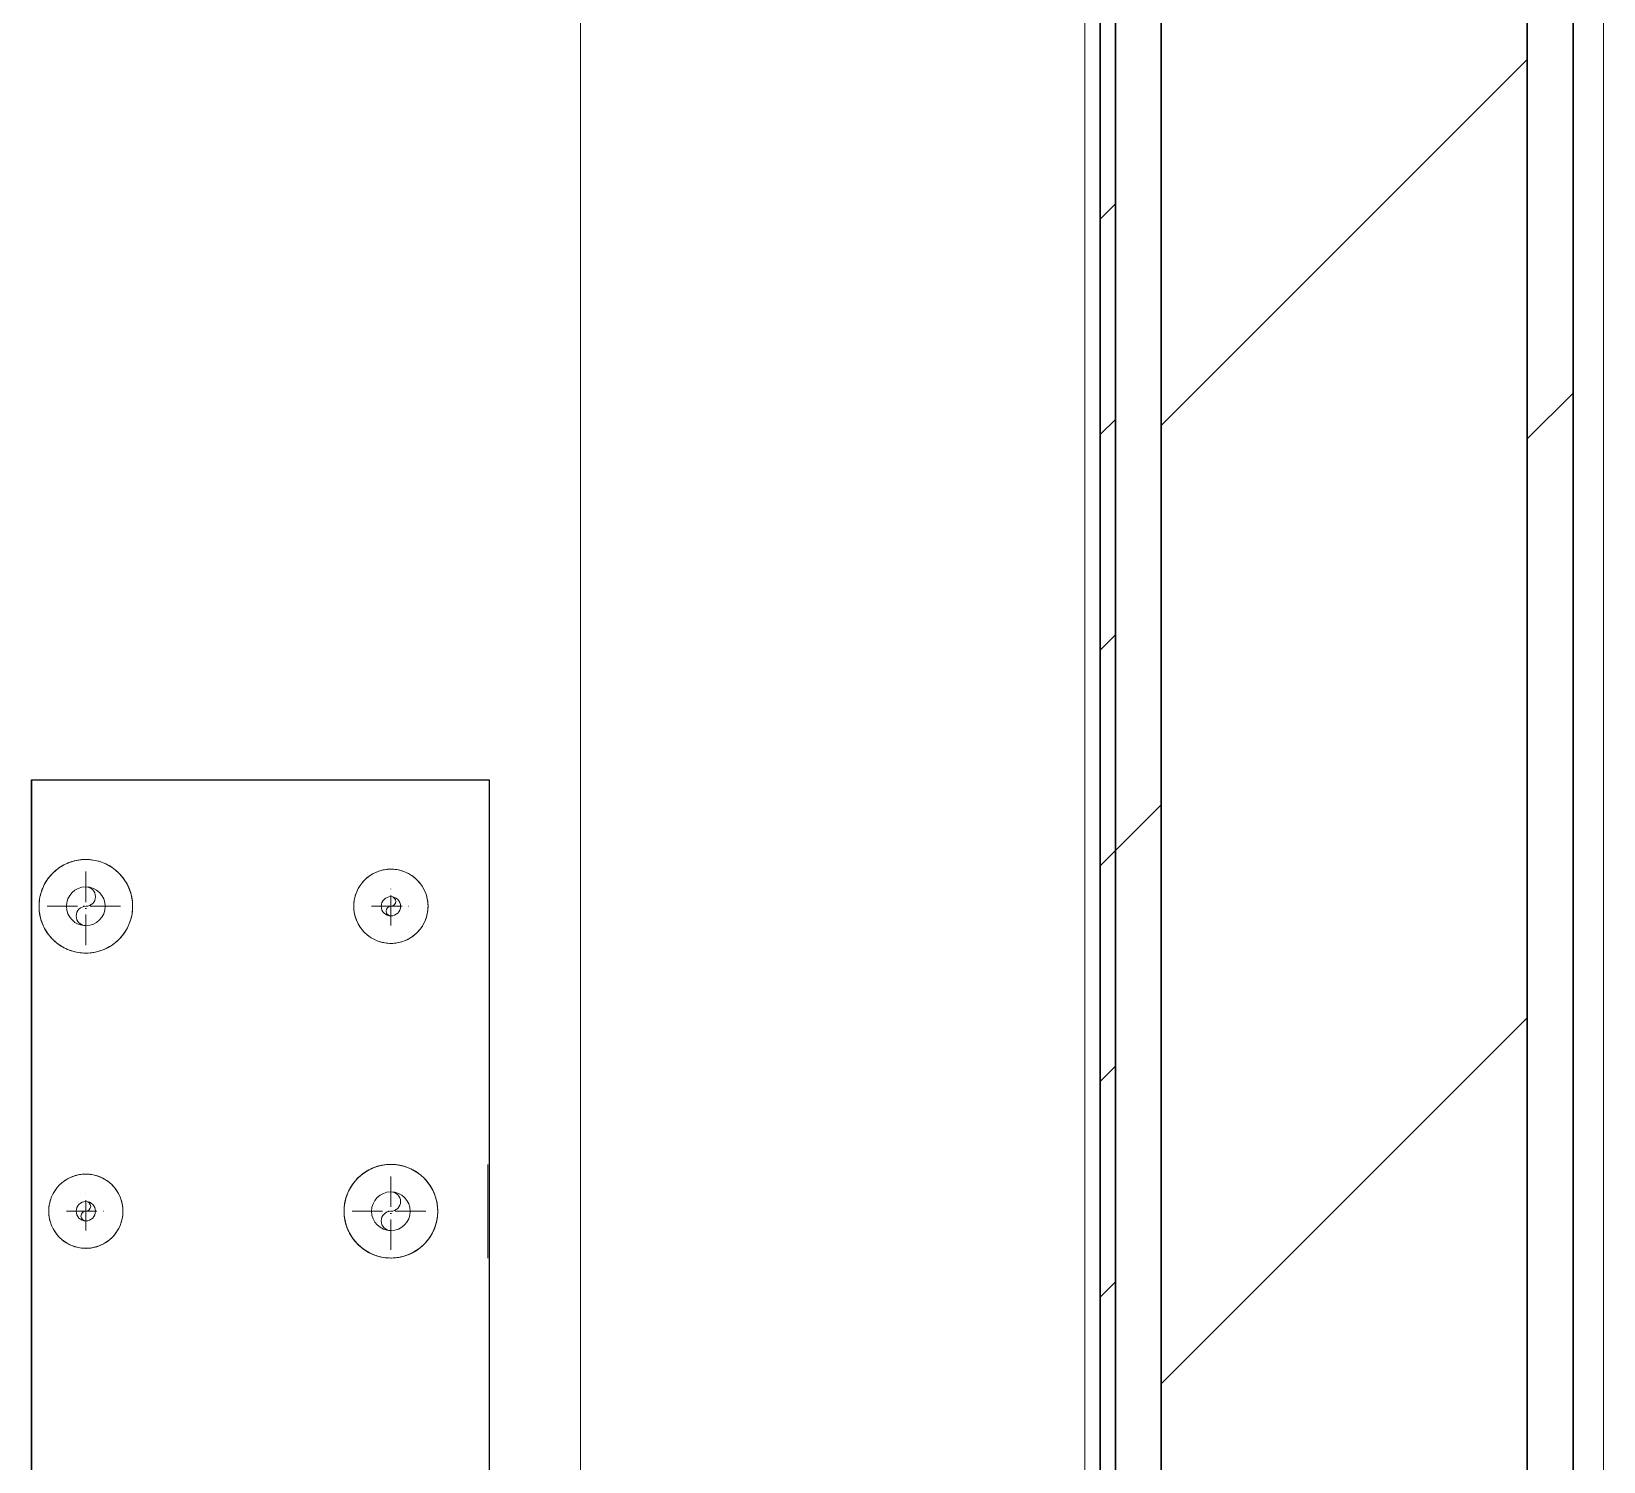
# Model space of a CAD drawing. Header units: millimetres. Extents: x -88595 to 880822, y -1054509 to -148035.
# Drawn here: x 297683 to 298199, y -273656 to -273187 of the extents above; entities that cross this region are included whole.
import ezdxf

# ---------------------------------------------------------------- set-up
doc = ezdxf.new("R2010")
doc.units = ezdxf.units.MM
doc.linetypes.add('$0$ADSK_Осевая', pattern=[14, 10, -2, 0, -2])
doc.linetypes.add('ADSK_Линия сетки', pattern=[25, 20, -2.5, 0, -2.5])
for name, color, linetype, lineweight in [('Изоляция', 7, 'Continuous', 18), ('Оборудование', 7, 'Continuous', 18), ('Ограждение', 7, 'Continuous', 9), ('Оси', 7, 'Continuous', 9), ('Стены наружные', 7, 'Continuous', 18), ('Трубопровод', 7, 'Continuous', 18)]:
    doc.layers.add(name, color=color, linetype=linetype, lineweight=lineweight)
doc.layers.add('П4', color=1, linetype='Continuous')

# ---------------------------------------------------------------- blocks, each defined once
blk = doc.blocks.new('2 этаж')
at = {"layer": 'Ограждение'}
for p, q in [((327362.84, 659556.51), (327362.84, 653776.51)), ((327532.84, 653776.51), (327532.84, 659556.51))]:
    blk.add_line(p, q, dxfattribs=at)
at = {"layer": 'Оси', "linetype": 'ADSK_Линия сетки', "ltscale": 100}
blk.add_line((327197.5, 697307.15), (327197.5, 631330.37), dxfattribs=at)
at = {"layer": 'Стены наружные', "lineweight": 30}
for p, q in [((327387.84, 659581.51), (327387.84, 653751.51)), ((327507.84, 653751.51), (327507.84, 659581.51)), ((327372.84, 659576.51), (327372.84, 653766.51)), ((327522.84, 653766.51), (327522.84, 659576.51)), ((327367.84, 659571.51), (327367.84, 653771.51))]:
    blk.add_line(p, q, dxfattribs=at)
at = {"layer": 'Стены наружные', "linetype": 'Continuous', "lineweight": 9}
for p, q in [((327387.84, 654492.71), (327507.84, 654612.71)), ((327367.84, 654560.39), (327372.84, 654565.39)), ((327507.84, 654488.26), (327522.84, 654503.26)), ((327367.84, 654489.68), (327372.84, 654494.68)), ((327367.84, 654418.97), (327372.84, 654423.97)), ((327372.84, 654353.26), (327387.84, 654368.26)), ((327367.84, 654348.26), (327372.84, 654353.26)), ((327387.84, 654178.4), (327507.84, 654298.4)), ((327367.84, 654277.55), (327372.84, 654282.55)), ((327367.84, 654206.83), (327372.84, 654211.83))]:
    blk.add_line(p, q, dxfattribs=at)

msp = doc.modelspace()

# ---------------------------------------------------------------- linework, layer by layer
at = {"layer": 'Изоляция', "color": 134, "true_color": 0x00a6a6}
msp.add_line((297832.83, -273558.09), (297832.83, -273588.79), dxfattribs=at)
at = {"layer": 'Изоляция', "color": 134, "true_color": 0x00a6a6, "flags": 128}
for points in [[(297685.73, -273473.44), (297685.74, -273472.83), (297685.78, -273472.21), (297685.84, -273471.6), (297685.92, -273471), (297686.03, -273470.39), (297686.17, -273469.79), (297686.33, -273469.2), (297686.51, -273468.61), (297686.71, -273468.03), (297686.94, -273467.46), (297687.19, -273466.9), (297687.46, -273466.35), (297687.76, -273465.81), (297688.07, -273465.29), (297688.41, -273464.77), (297688.77, -273464.27), (297689.14, -273463.79), (297689.54, -273463.32), (297689.95, -273462.87), (297690.38, -273462.43), (297690.83, -273462.01), (297691.3, -273461.61), (297691.78, -273461.23), (297692.27, -273460.87), (297692.78, -273460.53), (297693.31, -273460.2), (297693.84, -273459.9), (297694.39, -273459.63), (297694.95, -273459.37), (297695.52, -273459.13), (297696.09, -273458.92), (297696.68, -273458.74), (297697.27, -273458.57), (297697.87, -273458.43), (297698.47, -273458.32), (297699.08, -273458.22), (297699.69, -273458.15), (297700.3, -273458.11), (297700.91, -273458.09), (297701.08, -273458.09)], [(297701.08, -273458.09), (297701.69, -273458.1), (297702.31, -273458.14), (297702.92, -273458.2), (297703.52, -273458.29), (297704.13, -273458.4), (297704.73, -273458.53), (297705.32, -273458.69), (297705.91, -273458.87), (297706.49, -273459.08), (297707.06, -273459.3), (297707.62, -273459.55), (297708.17, -273459.83), (297708.71, -273460.12), (297709.23, -273460.44), (297709.75, -273460.77), (297710.25, -273461.13), (297710.73, -273461.51), (297711.2, -273461.9), (297711.65, -273462.32), (297712.09, -273462.75), (297712.51, -273463.2), (297712.91, -273463.66), (297713.29, -273464.14), (297713.65, -273464.64), (297713.99, -273465.15), (297714.32, -273465.67), (297714.62, -273466.21), (297714.89, -273466.75), (297715.15, -273467.31), (297715.39, -273467.88), (297715.6, -273468.46), (297715.78, -273469.04), (297715.95, -273469.63), (297716.09, -273470.23), (297716.21, -273470.83), (297716.3, -273471.44), (297716.37, -273472.05), (297716.41, -273472.66), (297716.43, -273473.28), (297716.43, -273473.44)], [(297701.08, -273488.79), (297700.46, -273488.78), (297699.85, -273488.74), (297699.24, -273488.68), (297698.63, -273488.6), (297698.03, -273488.49), (297697.43, -273488.35), (297696.84, -273488.19), (297696.25, -273488.01), (297695.67, -273487.81), (297695.1, -273487.58), (297694.54, -273487.33), (297693.99, -273487.06), (297693.45, -273486.76), (297692.92, -273486.45), (297692.41, -273486.11), (297691.91, -273485.75), (297691.43, -273485.38), (297690.96, -273484.98), (297690.5, -273484.57), (297690.07, -273484.14), (297689.65, -273483.69), (297689.25, -273483.22), (297688.87, -273482.74), (297688.5, -273482.25), (297688.16, -273481.74), (297687.84, -273481.21), (297687.54, -273480.68), (297687.26, -273480.13), (297687.01, -273479.57), (297686.77, -273479), (297686.56, -273478.43), (297686.37, -273477.84), (297686.21, -273477.25), (297686.07, -273476.65), (297685.95, -273476.05), (297685.86, -273475.44), (297685.79, -273474.83), (297685.75, -273474.22), (297685.73, -273473.61), (297685.73, -273473.44)], [(297716.43, -273473.44), (297716.42, -273474.06), (297716.38, -273474.67), (297716.32, -273475.28), (297716.23, -273475.89), (297716.12, -273476.49), (297715.99, -273477.09), (297715.83, -273477.68), (297715.65, -273478.27), (297715.44, -273478.85), (297715.22, -273479.42), (297714.97, -273479.98), (297714.69, -273480.53), (297714.4, -273481.07), (297714.08, -273481.6), (297713.75, -273482.11), (297713.39, -273482.61), (297713.01, -273483.09), (297712.62, -273483.56), (297712.2, -273484.02), (297711.77, -273484.45), (297711.32, -273484.87), (297710.86, -273485.27), (297710.38, -273485.65), (297709.88, -273486.02), (297709.37, -273486.36), (297708.85, -273486.68), (297708.31, -273486.98), (297707.77, -273487.26), (297707.21, -273487.51), (297706.64, -273487.75), (297706.06, -273487.96), (297705.48, -273488.15), (297704.89, -273488.31), (297704.29, -273488.45), (297703.69, -273488.57), (297703.08, -273488.66), (297702.47, -273488.73), (297701.86, -273488.77), (297701.24, -273488.79), (297701.08, -273488.79)], [(297785.73, -273573.44), (297785.74, -273572.83), (297785.78, -273572.21), (297785.84, -273571.6), (297785.92, -273571), (297786.03, -273570.39), (297786.17, -273569.79), (297786.33, -273569.2), (297786.51, -273568.61), (297786.71, -273568.03), (297786.94, -273567.46), (297787.19, -273566.9), (297787.46, -273566.35), (297787.76, -273565.81), (297788.07, -273565.29), (297788.41, -273564.77), (297788.77, -273564.27), (297789.14, -273563.79), (297789.54, -273563.32), (297789.95, -273562.87), (297790.38, -273562.43), (297790.83, -273562.01), (297791.3, -273561.61), (297791.78, -273561.23), (297792.27, -273560.87), (297792.78, -273560.53), (297793.31, -273560.2), (297793.84, -273559.9), (297794.39, -273559.63), (297794.95, -273559.37), (297795.52, -273559.13), (297796.09, -273558.92), (297796.68, -273558.74), (297797.27, -273558.57), (297797.87, -273558.43), (297798.47, -273558.32), (297799.08, -273558.22), (297799.69, -273558.15), (297800.3, -273558.11), (297800.91, -273558.09), (297801.08, -273558.09)], [(297801.08, -273558.09), (297801.69, -273558.1), (297802.31, -273558.14), (297802.92, -273558.2), (297803.52, -273558.29), (297804.13, -273558.4), (297804.73, -273558.53), (297805.32, -273558.69), (297805.91, -273558.87), (297806.49, -273559.08), (297807.06, -273559.3), (297807.62, -273559.55), (297808.17, -273559.83), (297808.71, -273560.12), (297809.23, -273560.44), (297809.75, -273560.77), (297810.25, -273561.13), (297810.73, -273561.51), (297811.2, -273561.9), (297811.65, -273562.32), (297812.09, -273562.75), (297812.51, -273563.2), (297812.91, -273563.66), (297813.29, -273564.14), (297813.65, -273564.64), (297813.99, -273565.15), (297814.32, -273565.67), (297814.62, -273566.21), (297814.89, -273566.75), (297815.15, -273567.31), (297815.39, -273567.88), (297815.6, -273568.46), (297815.78, -273569.04), (297815.95, -273569.63), (297816.09, -273570.23), (297816.21, -273570.83), (297816.3, -273571.44), (297816.37, -273572.05), (297816.41, -273572.66), (297816.43, -273573.28), (297816.43, -273573.44)], [(297801.08, -273588.79), (297800.46, -273588.78), (297799.85, -273588.74), (297799.24, -273588.68), (297798.63, -273588.6), (297798.03, -273588.49), (297797.43, -273588.35), (297796.84, -273588.19), (297796.25, -273588.01), (297795.67, -273587.81), (297795.1, -273587.58), (297794.54, -273587.33), (297793.99, -273587.06), (297793.45, -273586.76), (297792.92, -273586.45), (297792.41, -273586.11), (297791.91, -273585.75), (297791.43, -273585.38), (297790.96, -273584.98), (297790.5, -273584.57), (297790.07, -273584.14), (297789.65, -273583.69), (297789.25, -273583.22), (297788.87, -273582.74), (297788.5, -273582.25), (297788.16, -273581.74), (297787.84, -273581.21), (297787.54, -273580.68), (297787.26, -273580.13), (297787.01, -273579.57), (297786.77, -273579), (297786.56, -273578.43), (297786.37, -273577.84), (297786.21, -273577.25), (297786.07, -273576.65), (297785.95, -273576.05), (297785.86, -273575.44), (297785.79, -273574.83), (297785.75, -273574.22), (297785.73, -273573.61), (297785.73, -273573.44)], [(297816.43, -273573.44), (297816.42, -273574.06), (297816.38, -273574.67), (297816.32, -273575.28), (297816.23, -273575.89), (297816.12, -273576.49), (297815.99, -273577.09), (297815.83, -273577.68), (297815.65, -273578.27), (297815.44, -273578.85), (297815.22, -273579.42), (297814.97, -273579.98), (297814.69, -273580.53), (297814.4, -273581.07), (297814.08, -273581.6), (297813.75, -273582.11), (297813.39, -273582.61), (297813.01, -273583.09), (297812.62, -273583.56), (297812.2, -273584.02), (297811.77, -273584.45), (297811.32, -273584.87), (297810.86, -273585.27), (297810.38, -273585.65), (297809.88, -273586.02), (297809.37, -273586.36), (297808.85, -273586.68), (297808.31, -273586.98), (297807.77, -273587.26), (297807.21, -273587.51), (297806.64, -273587.75), (297806.06, -273587.96), (297805.48, -273588.15), (297804.89, -273588.31), (297804.29, -273588.45), (297803.69, -273588.57), (297803.08, -273588.66), (297802.47, -273588.73), (297801.86, -273588.77), (297801.24, -273588.79), (297801.08, -273588.79)]]:
    msp.add_lwpolyline(points, dxfattribs=at)
at = {"layer": 'Изоляция', "color": 190, "true_color": 0x8000ff, "flags": 128}
for points in [[(297788.9, -273473.44), (297788.91, -273472.95), (297788.94, -273472.47), (297788.99, -273471.98), (297789.06, -273471.5), (297789.15, -273471.02), (297789.25, -273470.55), (297789.38, -273470.08), (297789.52, -273469.61), (297789.68, -273469.15), (297789.86, -273468.7), (297790.06, -273468.26), (297790.28, -273467.82), (297790.51, -273467.39), (297790.76, -273466.97), (297791.03, -273466.57), (297791.31, -273466.17), (297791.61, -273465.79), (297791.93, -273465.41), (297792.25, -273465.05), (297792.6, -273464.71), (297792.95, -273464.38), (297793.32, -273464.06), (297793.7, -273463.76), (297794.1, -273463.47), (297794.5, -273463.2), (297794.92, -273462.94), (297795.34, -273462.7), (297795.77, -273462.48), (297796.22, -273462.28), (297796.67, -273462.09), (297797.12, -273461.93), (297797.59, -273461.78), (297798.06, -273461.65), (297798.53, -273461.54), (297799.01, -273461.44), (297799.49, -273461.37), (297799.97, -273461.32), (297800.46, -273461.28), (297800.95, -273461.27), (297801.08, -273461.27)], [(297801.08, -273461.27), (297801.57, -273461.28), (297802.05, -273461.31), (297802.54, -273461.35), (297803.02, -273461.42), (297803.5, -273461.51), (297803.97, -273461.62), (297804.44, -273461.74), (297804.91, -273461.88), (297805.37, -273462.05), (297805.82, -273462.23), (297806.26, -273462.43), (297806.7, -273462.64), (297807.13, -273462.88), (297807.55, -273463.13), (297807.95, -273463.39), (297808.35, -273463.68), (297808.73, -273463.97), (297809.11, -273464.29), (297809.47, -273464.62), (297809.81, -273464.96), (297810.14, -273465.32), (297810.46, -273465.68), (297810.76, -273466.07), (297811.05, -273466.46), (297811.32, -273466.86), (297811.58, -273467.28), (297811.82, -273467.7), (297812.04, -273468.14), (297812.24, -273468.58), (297812.43, -273469.03), (297812.59, -273469.49), (297812.74, -273469.95), (297812.87, -273470.42), (297812.98, -273470.89), (297813.08, -273471.37), (297813.15, -273471.85), (297813.2, -273472.34), (297813.24, -273472.82), (297813.25, -273473.31), (297813.25, -273473.44)], [(297801.08, -273485.62), (297800.59, -273485.61), (297800.11, -273485.58), (297799.62, -273485.53), (297799.14, -273485.46), (297798.66, -273485.37), (297798.18, -273485.27), (297797.71, -273485.14), (297797.25, -273485), (297796.79, -273484.84), (297796.34, -273484.66), (297795.89, -273484.46), (297795.46, -273484.24), (297795.03, -273484.01), (297794.61, -273483.76), (297794.2, -273483.49), (297793.81, -273483.21), (297793.42, -273482.91), (297793.05, -273482.59), (297792.69, -273482.27), (297792.34, -273481.92), (297792.01, -273481.57), (297791.69, -273481.2), (297791.39, -273480.82), (297791.1, -273480.42), (297790.83, -273480.02), (297790.58, -273479.6), (297790.34, -273479.18), (297790.12, -273478.75), (297789.92, -273478.3), (297789.73, -273477.85), (297789.56, -273477.4), (297789.41, -273476.93), (297789.28, -273476.46), (297789.17, -273475.99), (297789.08, -273475.51), (297789.01, -273475.03), (297788.95, -273474.55), (297788.92, -273474.06), (297788.9, -273473.57), (297788.9, -273473.44)], [(297813.25, -273473.44), (297813.24, -273473.93), (297813.21, -273474.41), (297813.17, -273474.9), (297813.1, -273475.38), (297813.01, -273475.86), (297812.9, -273476.34), (297812.78, -273476.81), (297812.64, -273477.27), (297812.47, -273477.73), (297812.29, -273478.18), (297812.09, -273478.63), (297811.88, -273479.06), (297811.64, -273479.49), (297811.39, -273479.91), (297811.13, -273480.32), (297810.84, -273480.71), (297810.55, -273481.1), (297810.23, -273481.47), (297809.9, -273481.83), (297809.56, -273482.18), (297809.2, -273482.51), (297808.84, -273482.83), (297808.45, -273483.13), (297808.06, -273483.42), (297807.66, -273483.69), (297807.24, -273483.94), (297806.82, -273484.18), (297806.38, -273484.4), (297805.94, -273484.6), (297805.49, -273484.79), (297805.03, -273484.96), (297804.57, -273485.11), (297804.1, -273485.24), (297803.63, -273485.35), (297803.15, -273485.44), (297802.67, -273485.51), (297802.18, -273485.57), (297801.7, -273485.6), (297801.21, -273485.62), (297801.08, -273485.62)], [(297688.9, -273573.44), (297688.91, -273572.95), (297688.94, -273572.47), (297688.99, -273571.98), (297689.06, -273571.5), (297689.15, -273571.02), (297689.25, -273570.55), (297689.38, -273570.08), (297689.52, -273569.61), (297689.68, -273569.15), (297689.86, -273568.7), (297690.06, -273568.26), (297690.28, -273567.82), (297690.51, -273567.39), (297690.76, -273566.97), (297691.03, -273566.57), (297691.31, -273566.17), (297691.61, -273565.79), (297691.93, -273565.41), (297692.25, -273565.05), (297692.6, -273564.71), (297692.95, -273564.38), (297693.32, -273564.06), (297693.7, -273563.76), (297694.1, -273563.47), (297694.5, -273563.2), (297694.92, -273562.94), (297695.34, -273562.7), (297695.77, -273562.48), (297696.22, -273562.28), (297696.67, -273562.09), (297697.12, -273561.93), (297697.59, -273561.78), (297698.06, -273561.65), (297698.53, -273561.54), (297699.01, -273561.44), (297699.49, -273561.37), (297699.97, -273561.32), (297700.46, -273561.28), (297700.95, -273561.27), (297701.08, -273561.27)], [(297701.08, -273561.27), (297701.57, -273561.28), (297702.05, -273561.31), (297702.54, -273561.35), (297703.02, -273561.42), (297703.5, -273561.51), (297703.97, -273561.62), (297704.44, -273561.74), (297704.91, -273561.88), (297705.37, -273562.05), (297705.82, -273562.23), (297706.26, -273562.43), (297706.7, -273562.64), (297707.13, -273562.88), (297707.55, -273563.13), (297707.95, -273563.39), (297708.35, -273563.68), (297708.73, -273563.97), (297709.11, -273564.29), (297709.47, -273564.62), (297709.81, -273564.96), (297710.14, -273565.32), (297710.46, -273565.68), (297710.76, -273566.07), (297711.05, -273566.46), (297711.32, -273566.86), (297711.58, -273567.28), (297711.82, -273567.7), (297712.04, -273568.14), (297712.24, -273568.58), (297712.43, -273569.03), (297712.59, -273569.49), (297712.74, -273569.95), (297712.87, -273570.42), (297712.98, -273570.89), (297713.08, -273571.37), (297713.15, -273571.85), (297713.2, -273572.34), (297713.24, -273572.82), (297713.25, -273573.31), (297713.25, -273573.44)], [(297701.08, -273585.62), (297700.59, -273585.61), (297700.11, -273585.58), (297699.62, -273585.53), (297699.14, -273585.46), (297698.66, -273585.37), (297698.18, -273585.27), (297697.71, -273585.14), (297697.25, -273585), (297696.79, -273584.84), (297696.34, -273584.66), (297695.89, -273584.46), (297695.46, -273584.24), (297695.03, -273584.01), (297694.61, -273583.76), (297694.2, -273583.49), (297693.81, -273583.21), (297693.42, -273582.91), (297693.05, -273582.59), (297692.69, -273582.27), (297692.34, -273581.92), (297692.01, -273581.57), (297691.69, -273581.2), (297691.39, -273580.82), (297691.1, -273580.42), (297690.83, -273580.02), (297690.58, -273579.6), (297690.34, -273579.18), (297690.12, -273578.75), (297689.92, -273578.3), (297689.73, -273577.85), (297689.56, -273577.4), (297689.41, -273576.93), (297689.28, -273576.46), (297689.17, -273575.99), (297689.08, -273575.51), (297689.01, -273575.03), (297688.95, -273574.55), (297688.92, -273574.06), (297688.9, -273573.57), (297688.9, -273573.44)], [(297713.25, -273573.44), (297713.24, -273573.93), (297713.21, -273574.41), (297713.17, -273574.9), (297713.1, -273575.38), (297713.01, -273575.86), (297712.9, -273576.34), (297712.78, -273576.81), (297712.64, -273577.27), (297712.47, -273577.73), (297712.29, -273578.18), (297712.09, -273578.63), (297711.88, -273579.06), (297711.64, -273579.49), (297711.39, -273579.91), (297711.13, -273580.32), (297710.84, -273580.71), (297710.55, -273581.1), (297710.23, -273581.47), (297709.9, -273581.83), (297709.56, -273582.18), (297709.2, -273582.51), (297708.84, -273582.83), (297708.45, -273583.13), (297708.06, -273583.42), (297707.66, -273583.69), (297707.24, -273583.94), (297706.82, -273584.18), (297706.38, -273584.4), (297705.94, -273584.6), (297705.49, -273584.79), (297705.03, -273584.96), (297704.57, -273585.11), (297704.1, -273585.24), (297703.63, -273585.35), (297703.15, -273585.44), (297702.67, -273585.51), (297702.18, -273585.57), (297701.7, -273585.6), (297701.21, -273585.62), (297701.08, -273585.62)]]:
    msp.add_lwpolyline(points, dxfattribs=at)
at = {"layer": 'Изоляция', "color": 134, "true_color": 0x00a6a6}
for centre, start, end in [((297701.08, -273473.44), 90, 180), ((297701.08, -273473.44), 90, 180), ((297701.08, -273473.44), 90, 180), ((297701.08, -273473.44), 0, 90), ((297701.08, -273473.44), 0, 90), ((297701.08, -273473.44), 0, 90), ((297701.08, -273473.44), 180, 270), ((297701.08, -273473.44), 180, 270), ((297701.08, -273473.44), 180, 270), ((297701.08, -273473.44), 270, 0), ((297701.08, -273473.44), 270, 0), ((297701.08, -273473.44), 270, 0), ((297801.08, -273573.44), 90, 180), ((297801.08, -273573.44), 45, 135), ((297801.08, -273573.44), 45, 135), ((297801.08, -273573.44), 0, 90), ((297801.08, -273573.44), 135, 225), ((297801.08, -273573.44), 135, 225), ((297801.08, -273573.44), 315, 45), ((297801.08, -273573.44), 315, 45), ((297801.08, -273573.44), 180, 270), ((297801.08, -273573.44), 270, 0), ((297801.08, -273573.44), 225, 315), ((297801.08, -273573.44), 225, 315)]:
    msp.add_arc(centre, 15.35, start, end, dxfattribs=at)
at = {"layer": 'Изоляция', "color": 190, "true_color": 0x8000ff}
for centre, radius, start, end in [((297801.08, -273473.44), 12.17, 90, 180), ((297801.08, -273473.44), 12.17, 90, 180), ((297801.08, -273473.44), 12.17, 90, 180), ((297801.08, -273473.44), 12.17, 0, 90), ((297801.08, -273473.44), 12.17, 0, 90), ((297801.08, -273473.44), 12.17, 0, 90), ((297801.08, -273473.44), 12.17, 180, 270), ((297801.08, -273473.44), 12.17, 180, 270), ((297801.08, -273473.44), 12.17, 180, 270), ((297801.08, -273473.44), 12.17, 270, 0), ((297801.08, -273473.44), 12.17, 270, 0), ((297801.08, -273473.44), 12.17, 270, 0), ((297701.08, -273573.44), 12.17, 90, 180), ((297701.08, -273573.44), 12.17, 90, 180), ((297701.08, -273573.44), 12.17, 90, 180), ((297701.08, -273573.44), 12.17, 0, 90), ((297701.08, -273573.44), 12.18, 0, 90), ((297701.08, -273573.44), 12.18, 0, 90), ((297701.08, -273573.44), 12.17, 180, 270), ((297701.08, -273573.44), 12.17, 180, 270), ((297701.08, -273573.44), 12.18, 180, 270), ((297701.08, -273573.44), 12.17, 270, 0), ((297701.08, -273573.44), 12.18, 270, 0), ((297701.08, -273573.44), 12.17, 270, 0)]:
    msp.add_arc(centre, radius, start, end, dxfattribs=at)
at = {"layer": 'П4', "color": 1, "ltscale": 100}
msp.add_line((297683.25, -273431.93), (297683.25, -273931.93), dxfattribs=at)
msp.add_lwpolyline([(297683.25, -273431.93), (297833.25, -273431.93), (297833.25, -273931.93), (297683.25, -273931.93)], close=True, dxfattribs=at)
at = {"layer": 'Трубопровод', "color": 134, "linetype": '$0$ADSK_Осевая', "true_color": 0x00a6a6}
for p, q in [((297701.08, -273486.14), (297701.08, -273460.74)), ((297688.38, -273473.44), (297713.78, -273473.44)), ((297801.08, -273586.14), (297801.08, -273560.74)), ((297788.38, -273573.44), (297813.78, -273573.44))]:
    msp.add_line(p, q, dxfattribs=at)
at = {"layer": 'Трубопровод', "color": 190, "linetype": '$0$ADSK_Осевая', "true_color": 0x8000ff}
for p, q in [((297801.08, -273479.79), (297801.08, -273467.09)), ((297794.73, -273473.44), (297807.43, -273473.44)), ((297701.08, -273579.79), (297701.08, -273567.09)), ((297694.73, -273573.44), (297707.43, -273573.44))]:
    msp.add_line(p, q, dxfattribs=at)
at = {"layer": 'Трубопровод', "color": 134, "true_color": 0x00a6a6}
for centre, radius, start, end in [((297701.08, -273473.44), 6.35, 0, 180), ((297701.08, -273470.27), 3.17, 270, 90), ((297701.08, -273473.44), 6.35, 180, 0), ((297701.08, -273476.62), 3.17, 90, 270), ((297801.08, -273573.44), 6.35, 0, 180), ((297801.08, -273570.27), 3.17, 270, 90), ((297801.08, -273573.44), 6.35, 180, 0), ((297801.08, -273576.62), 3.17, 90, 270)]:
    msp.add_arc(centre, radius, start, end, dxfattribs=at)
at = {"layer": 'Трубопровод', "color": 190, "true_color": 0x8000ff}
for centre, radius, start, end in [((297801.08, -273473.44), 3.17, 0, 180), ((297801.08, -273471.85), 1.59, 270, 90), ((297801.08, -273473.44), 3.17, 180, 0), ((297801.08, -273475.03), 1.59, 90, 270), ((297701.08, -273573.44), 3.17, 0, 180), ((297701.08, -273571.85), 1.59, 270, 90), ((297701.08, -273573.44), 3.17, 180, 0), ((297701.08, -273575.03), 1.59, 90, 270)]:
    msp.add_arc(centre, radius, start, end, dxfattribs=at)

# ---------------------------------------------------------------- block references
at = {"layer": 'Оборудование', "color": 5, "true_color": 0x0000ff}
msp.add_blockref('2 этаж', (-29334.25, -927808.44), dxfattribs=at)

doc.saveas('drawing.dxf')
